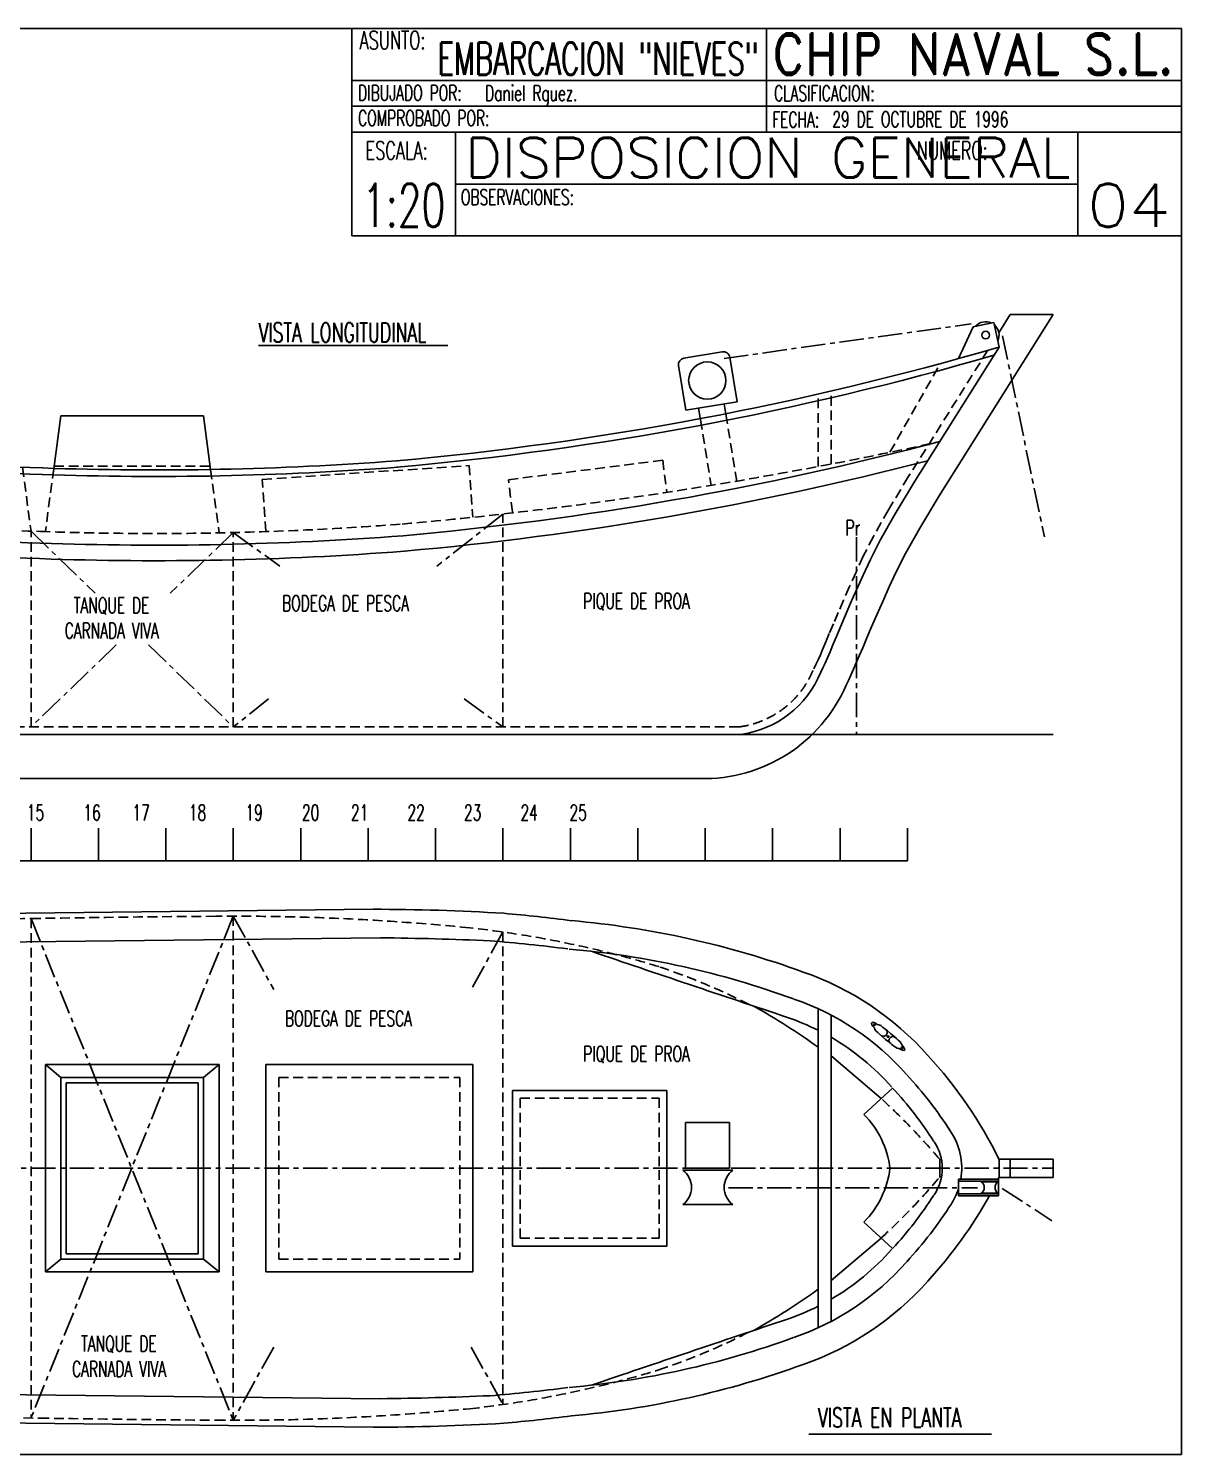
# Model space of a CAD drawing. Extents: x -7091 to 909, y 1340 to 6840.
# Drawn here: x -3538 to 909, y 1340 to 6840 of the extents above; entities that cross this region are included whole.
import ezdxf
from ezdxf.enums import TextEntityAlignment as Align

# ---------------------------------------------------------------- set-up
doc = ezdxf.new("R2010")
doc.units = 0
doc.header["$LTSCALE"] = 75
doc.header["$MEASUREMENT"] = 0
doc.linetypes.add('CENTRO', pattern=[2, 1.25, -0.25, 0.25, -0.25])
doc.linetypes.add('TRAZOS', pattern=[0.75, 0.5, -0.25])
doc.layers.get('0').update_dxf_attribs({"linetype": 'CONTINUOUS'})
for name, color, linetype in [('12', 4, 'CONTINUOUS'), ('15', 7, 'CONTINUOUS'), ('7', 7, 'CONTINUOUS')]:
    doc.layers.add(name, color=color, linetype=linetype)
doc.styles.add('ROMAND', font='romand', dxfattribs={"width": 0.65})
doc.styles.add('ROMANS', font='romans', dxfattribs={"width": 0.65})

# ---------------------------------------------------------------- blocks, each defined once
blk = doc.blocks.new('CHIPCAJE')
for p, q in [((-160, 0), (-160, 40)), ((-160, 40), (0, 40)), ((-80, 40), (-80, 20)), ((0, 40), (0, 0)), ((-160, 30), (0, 30)), ((-160, 25), (0, 25)), ((0, 20), (-160, 20)), ((-140, 0), (-140, 20)), ((-20, 20), (-20, 0)), ((-20, 10), (-140, 10)), ((0, 0), (-160, 0))]:
    blk.add_line(p, q)
at = {"style": 'ROMANS', "width": 0.65}
for s, height, p in [('ASUNTO:', 3.5, (-158.48, 36.01)), ('DIBUJADO POR:', 3, (-158.78, 26.09)), ('CLASIFICACION:', 3, (-78.55, 26.02)), ('COMPROBADO POR:', 3, (-158.78, 21.23)), ('FECHA:', 3, (-78.89, 20.94)), ('ESCALA:                                                       NUMERO:', 3.5, (-157.33, 14.73)), ('OBSERVACIONES:', 3, (-138.96, 5.98))]:
    blk.add_text(s, height=height, dxfattribs=at).set_placement(p)
at = {"style": 'ROMAND', "width": 0.762423}
blk.add_text('CHIP NAVAL S.L.', height=7.9612, dxfattribs=at).set_placement((-78.89, 31.1), (-1.43, 31.1), align=Align.FIT)
at = {"style": 'ROMANS'}
for tag, height, width, p, p2 in [('ASUNTO', 6.22, 1.787531, (-143.46, 31.07), (-81.54, 31.07)), ('TITULO', 7.7, 3.249444, (-138.12, 11.24), (-21.41, 11.24)), ('ESCALA', 8.29, 0.361851, (-157.97, 1.77), (-141.97, 1.77)), ('OBSERVACIONES1', 3.5, 2.089439, (-112.94, 5.62), (-21.7, 5.62)), ('NUMERO', 8.29, 0.319113, (-18.15, 1.77), (-2.15, 1.77)), ('OBSERVACIONES2', 3.5, 2.646174, (-139.01, 0.88), (-20.82, 0.88))]:
    blk.add_attdef(tag, text='', height=height, dxfattribs=dict(at, width=width)).set_placement(p, p2, align=Align.FIT)
at = {"style": 'ROMANS', "width": 0.65}
for tag, p in [('DIBUJADO', (-134.27, 26.04)), ('COMPROBADO', (-128.64, 21.3)), ('FECHA', (-67.32, 21.01))]:
    blk.add_attdef(tag, p, '', height=3, dxfattribs=at)
blk = doc.blocks.new('PASACB2')
for points in [[(-14.62, 0), (-14.42, 0.49), (-13.64, 0.99), (-12.45, 1.38), (-10.98, 1.58), (-9.99, 2.07), (-8.62, 2.42), (-7.04, 2.52), (-5.46, 2.62), (-2.81, 2.62), (0, 2.62)], [(-4.73, 2.62), (-4.2, 2.56), (-3.76, 2.5), (-3.41, 2.43), (-3.12, 2.34), (-2.89, 2.26), (-2.71, 2.17), (-2.57, 2.07), (-2.45, 1.97), (-2.34, 1.87), (-2.24, 1.77), (-2.16, 1.67), (-2.08, 1.56), (-2.02, 1.46), (-1.96, 1.34), (-1.91, 1.23), (-1.86, 1.11), (-1.82, 0.99), (-1.79, 0.87), (-1.75, 0.74), (-1.73, 0.6), (-1.7, 0.45), (-1.68, 0.29), (-1.66, 0.12), (-1.64, -0.06)], [(-4.73, -2.62), (-4.2, -2.56), (-3.76, -2.5), (-3.41, -2.43), (-3.12, -2.34), (-2.89, -2.26), (-2.71, -2.17), (-2.57, -2.07), (-2.45, -1.97), (-2.34, -1.87), (-2.24, -1.77), (-2.16, -1.67), (-2.08, -1.56), (-2.02, -1.46), (-1.96, -1.34), (-1.91, -1.23), (-1.86, -1.11), (-1.82, -0.99), (-1.79, -0.87), (-1.75, -0.74), (-1.73, -0.6), (-1.7, -0.45), (-1.68, -0.29), (-1.66, -0.12), (-1.64, 0.06)], [(14.62, 0), (14.42, 0.49), (13.64, 0.99), (12.45, 1.38), (10.98, 1.58), (9.99, 2.07), (8.62, 2.42), (7.04, 2.52), (5.46, 2.62), (2.81, 2.62), (0, 2.62)], [(14.62, 0), (14.42, -0.49), (13.64, -0.99), (12.45, -1.38), (10.98, -1.58), (9.99, -2.07), (8.62, -2.42), (7.04, -2.52), (5.46, -2.62), (2.81, -2.62), (0, -2.62)], [(4.73, 2.62), (4.2, 2.56), (3.76, 2.5), (3.41, 2.43), (3.12, 2.34), (2.89, 2.26), (2.71, 2.17), (2.57, 2.07), (2.45, 1.97), (2.34, 1.87), (2.24, 1.77), (2.16, 1.67), (2.08, 1.56), (2.02, 1.46), (1.96, 1.34), (1.91, 1.23), (1.86, 1.11), (1.82, 0.99), (1.79, 0.87), (1.75, 0.74), (1.73, 0.6), (1.7, 0.45), (1.68, 0.29), (1.66, 0.12), (1.64, -0.06)], [(4.73, -2.62), (4.2, -2.56), (3.76, -2.5), (3.41, -2.43), (3.12, -2.34), (2.89, -2.26), (2.71, -2.17), (2.57, -2.07), (2.45, -1.97), (2.34, -1.87), (2.24, -1.77), (2.16, -1.67), (2.08, -1.56), (2.02, -1.46), (1.96, -1.34), (1.91, -1.23), (1.86, -1.11), (1.82, -0.99), (1.79, -0.87), (1.75, -0.74), (1.73, -0.6), (1.7, -0.45), (1.68, -0.29), (1.66, -0.12), (1.64, 0.06)], [(-14.62, 0), (-14.42, -0.49), (-13.64, -0.99), (-12.45, -1.38), (-10.98, -1.58), (-9.99, -2.07), (-8.62, -2.42), (-7.04, -2.52), (-5.46, -2.62), (-2.81, -2.62), (0, -2.62)]]:
    blk.add_lwpolyline(points)
for centre, start, end in [((-12.36, 0), 0, 180), ((0, 0), 90, 180), ((0, 0), 0, 90), ((12.36, 0), 0, 180), ((12.36, 0), 180, 0), ((-12.36, 0), 180, 0), ((0, 0), 180, 270), ((0, 0), 270, 0)]:
    blk.add_arc(centre, 0.53, start, end)

msp = doc.modelspace()

# ---------------------------------------------------------------- linework, layer by layer
at = {"linetype": 'CENTRO'}
for p, q in [((-855.1, 5568), (98.4, 5700.6)), ((218.7, 5655), (380.3, 4880.1)), ((-1708, 4967.7, 0.2), (-1963.1, 4766.3, 0.2)), ((-3528, 4901.6, 0.2), (-3280.6, 4662.1, 0.2)), ((-2748, 4896.1, 0.2), (-2991.5, 4662.1, 0.2)), ((-2748, 4896.1, 0.2), (-2567.9, 4766.3, 0.2)), ((-343.9, 4877.8, 12.7), (-343.9, 4117, -35)), ((-3199.2, 4462.6, 0.2), (-3528, 4146.7, 0.2)), ((-3074.4, 4462.6, 0.2), (-2748, 4146.7, 0.2)), ((-2611.8, 4254.2, 0.2), (-2748, 4146.7, 0.2)), ((-1857.2, 4254.2, 0.2), (-1708, 4146.7, 0.2)), ((-2748, 3416.5, 0.2), (-3528, 1481.1, 0.2)), ((-2748, 3416.5, 0.2), (-2592, 3134, 0.2)), ((-3528, 3407.4, 0.2), (-2748, 1472, 0.2)), ((-1708, 3355.5, 0.2), (-1830.3, 3134, 0.2)), ((-838.5, 2368.7), (122.8, 2368.7)), ((216.9, 2366.5), (409.6, 2241.7)), ((-2592, 1754.5, 0.2), (-2748, 1472, 0.2)), ((-1830.3, 1754.5, 0.2), (-1708, 1533, 0.2))]:
    msp.add_line(p, q, dxfattribs=at)
for p, q in [((48.9, 5567.1, 0.2), (105.6, 5689.6)), ((105.6, 5689.6), (185.3, 5706.3)), ((205.2, 5611.6), (185.3, 5706.3)), ((-2650.7, 5617.2), (-1920.4, 5617.2)), ((-1010.1, 5569.1), (-862, 5593.2)), ((-805.1, 5399.8), (-833.3, 5572.6)), ((-1002.5, 5367.6), (-1030.7, 5540.4)), ((-1002.5, 5367.6), (-805.1, 5399.8)), ((-854.5, 5391.8), (-848, 5352.2, 0)), ((-3413, 5346.1, 0.2), (-3440.2, 5142.3, 0.1)), ((-3138, 5346.1, 0.2), (-3413, 5346.1, 0.2)), ((-3138, 5346.1, 0.2), (-2863, 5346.1, 0.2)), ((-2863, 5346.1, 0.2), (-2835.4, 5139.5, 0.1)), ((-953.2, 5375.7), (-945.9, 5330.9, 0)), ((414.1, 4117, -40.2), (-6677.5, 4117, 8.1)), ((-3528, 3630.4, 0.2), (-3528, 3755.4, 0.2)), ((-3268, 3630.4, 0.2), (-3268, 3755.4, 0.2)), ((-3008, 3630.4, 0.2), (-3008, 3755.4, 0.2)), ((-2748, 3630.4, 0.2), (-2748, 3755.4, 0.2)), ((-2488, 3630.4, 0.2), (-2488, 3755.4, 0.2)), ((-2228, 3630.4, 0.2), (-2228, 3755.4, 0.2)), ((-1968, 3630.4, 0.2), (-1968, 3755.4, 0.2)), ((-1708, 3630.4, 0.2), (-1708, 3755.4, 0.2)), ((-1448, 3630.4, 0.2), (-1448, 3755.4, 0.2)), ((-1188, 3630.4, 0.2), (-1188, 3755.4, 0.2)), ((-928, 3630.4, 0.2), (-928, 3755.4, 0.2)), ((-668, 3630.4, 0.2), (-668, 3755.4, 0.2)), ((-408, 3630.4, 0.2), (-408, 3755.4, 0.2)), ((-148, 3630.4, 0.2), (-148, 3755.4, 0.2)), ((-6388, 3630.4, 0.2), (-148, 3630.4, 0.2)), ((-492.3, 3059.5, 0.2), (-492.3, 1829, 0.2)), ((-442.3, 3034.9, 0.2), (-442.3, 1853.6, 0.2)), ((-249.1, 2713.2, 1095), (-442.3, 2877.7, 0.2)), ((-3472.6, 2844.2, -29.3), (-3472.6, 2444.2, -35)), ((-3472.6, 2844.2, -35), (-3413, 2794.2, -35)), ((-2863, 2794.2, -35), (-2802.6, 2844.2, -35)), ((-2802.6, 2844.2, -29.3), (-2802.6, 2444.2, -35)), ((-3413, 2794.2, -30.8), (-3413, 2444.2, -35)), ((-3393, 2774.2, -31), (-3393, 2444.2, -35)), ((-2883, 2774.2, -31), (-2883, 2444.2, -35)), ((-2863, 2794.2, -30.8), (-2863, 2444.2, -35)), ((-315.5, 2651.9), (-205.3, 2753.7)), ((-1671.2, 2744.2, -30.8), (-1671.2, 2444.2, -35)), ((-1076, 2744.2, -31), (-1076, 2444.2, -35)), ((-1003.4, 2620.9), (-1003.4, 2444)), ((-1003.4, 2620.9), (-834.2, 2620.9)), ((-834.2, 2620.9), (-834.2, 2444)), ((-23.5, 2479.2, 1095), (-23.5, 2409.2, 1095)), ((414.1, 2479.2), (205.2, 2479.2)), ((248.9, 2479.2), (248.9, 2444.2)), ((-3472.6, 2044.2, -29.3), (-3472.6, 2444.2, -35)), ((-3413, 2094.2, -30.8), (-3413, 2444.2, -35)), ((-3393, 2114.2, -31), (-3393, 2444.2, -35)), ((-2883, 2114.2, -31), (-2883, 2444.2, -35)), ((-2863, 2094.2, -30.8), (-2863, 2444.2, -35)), ((-2802.6, 2044.2, -29.3), (-2802.6, 2444.2, -35)), ((-1671.2, 2144.2, -30.8), (-1671.2, 2444.2, -35)), ((-1076, 2144.2, -31), (-1076, 2444.2, -35)), ((-821, 2436.7), (-1014.6, 2436.7)), ((-1003.4, 2444), (-834.2, 2444)), ((248.9, 2409.2), (248.9, 2444.2)), ((48.9, 2401.8, 0.2), (48.9, 2338.4, 0.2)), ((48.9, 2401.8), (203.9, 2401.8)), ((48.9, 2394.3), (203.9, 2394.3)), ((201.5, 2392.2), (137, 2392.2)), ((203.9, 2401.8), (203.9, 2338.4)), ((414.1, 2409.2), (205.2, 2409.2)), ((48.9, 2345.9), (203.9, 2345.9)), ((48.9, 2338.4), (203.9, 2338.4)), ((201.5, 2348), (137, 2348)), ((-821, 2304), (-1014.6, 2304)), ((-315.5, 2236.6), (-205.3, 2134.8)), ((-249.1, 2175.2, 1095), (-442.3, 2010.8, 0.2)), ((-3472.6, 2044.2, -35), (-3413, 2094.2, -35)), ((-2863, 2094.2, -35), (-2802.6, 2044.2, -35)), ((-528.2, 1418.7), (176.8, 1418.7))]:
    msp.add_line(p, q)
at = {"linetype": 'TRAZOS'}
for p, q in [((-215.5, 5205.9), (-21.6, 5547.8)), ((-492.3, 5150.9, 0.2), (-492.3, 5430.2, 0.2)), ((-442.3, 5160.5, 0.2), (-442.3, 5441.7, 0.2)), ((-848, 5352.2, 0), (-806, 5094.3, 0.2)), ((-945.9, 5330.9, 0), (-904.7, 5078.2, 0.2)), ((-3560.9, 5147.9, 0.2), (-3528, 4901.6, 0.2)), ((-3440.2, 5142.3, 0.1), (-3472.6, 4899.8, 0)), ((-3438.9, 5152.1, 0.1), (-2837, 5152.1, 0.1)), ((-2835.4, 5139.5, 0.1), (-2802.6, 4894.9, 0)), ((-1708, 4146.7, 0.2), (-1708, 4967.7, 0.2)), ((-3528, 4146.7, 0.2), (-3528, 4901.6, 0.2)), ((-2748, 4146.7, 0.2), (-2748, 4896.1, 0.2)), ((-797.4, 4146.7, -31.9), (-5373.5, 4146.7, -0.8)), ((-2748, 3416.5, 0.2), (-2748, 1472, 0.2)), ((-3528, 3407.4, 0.2), (-3528, 1481.1, 0.2)), ((-1708, 3355.5, 0.2), (-1708, 1533, 0.2)), ((-2572.8, 2794.2, 0.2), (-2572.8, 2094.2, 0.2)), ((-1874.6, 2794.2, 0.2), (-1874.6, 2094.2, 0.2)), ((-1641.2, 2714.2, -31.2), (-1641.2, 2444.2, -35)), ((-1106, 2714.2, -31.4), (-1106, 2444.2, -35)), ((-1641.2, 2174.2, -31.2), (-1641.2, 2444.2, -35)), ((-1106, 2174.2, -31.4), (-1106, 2444.2, -35))]:
    msp.add_line(p, q, dxfattribs=at)
at = {"color": 7}
msp.add_line((-5803.4, 3947, -35), (-920.1, 3947, -35), dxfattribs=at)
at = {"color": 7, "linetype": 'Continuous'}
for p, q in [((-3472.6, 2844.2, -35), (-2802.6, 2844.2, -35)), ((-3413, 2794.2, -35), (-2863, 2794.2, -35)), ((-3393, 2774.2, -35), (-2883, 2774.2, -35)), ((-1671.2, 2744.2, -35), (-1076, 2744.2, -35)), ((-3413, 2094.2, -35), (-2863, 2094.2, -35)), ((-3393, 2114.2, -35), (-2883, 2114.2, -35)), ((-1671.2, 2144.2, -35), (-1076, 2144.2, -35)), ((-3472.6, 2044.2, -35), (-2802.6, 2044.2, -35))]:
    msp.add_line(p, q, dxfattribs=at)
at = {"linetype": 'ByBlock'}
for p, q in [((-2622.8, 2844.2, 0.2), (-2622.8, 2044.2, 0.2)), ((-1824.6, 2844.2, 0.2), (-1824.6, 2044.2, 0.2))]:
    msp.add_line(p, q, dxfattribs=at)
at = {"color": 7, "linetype": 'ByBlock'}
for p, q in [((-2622.8, 2844.2, -35), (-1824.6, 2844.2, -35)), ((-2622.8, 2044.2, -35), (-1824.6, 2044.2, -35))]:
    msp.add_line(p, q, dxfattribs=at)
at = {"color": 7, "linetype": 'TRAZOS'}
for p, q in [((-2572.8, 2794.2, -35), (-1874.6, 2794.2, -35)), ((-1641.2, 2714.2, -35), (-1106, 2714.2, -35)), ((-1641.2, 2174.2, -35), (-1106, 2174.2, -35)), ((-2572.8, 2094.2, -35), (-1874.6, 2094.2, -35))]:
    msp.add_line(p, q, dxfattribs=at)
at = {"color": 7, "linetype": 'CENTRO'}
msp.add_line((-6678, 2444.2, -35), (414.1, 2444.2, -35), dxfattribs=at)
msp.add_line((-6678, 2444.2, -35), (414.1, 2444.2, -35), dxfattribs=at)
msp.add_lwpolyline([(-7091, 1340.2), (909, 1340.2), (909, 6840.2), (-7091, 6840.2)], close=True)
at = {"linetype": 'TRAZOS', "elevation": 0.2}
for points in [[(-1671.2, 4976), (-1686.9, 5100), (-1091.6, 5175.2), (-1076, 5051.2)], [(-2622.8, 4901.2), (-2636.3, 5100.8), (-1838.1, 5154.6), (-1824.6, 4955.1)]]:
    msp.add_lwpolyline(points, dxfattribs=at)
for centre, radius in [((153.9, 5657.7), 14.8), ((-919.9, 5482.4), 71.8)]:
    msp.add_circle(centre, radius)
for centre, radius, start, end in [((153.9, 5657.7), 51.5, 64.8008, 138.8554), ((153.9, 5657.7), 51.5, 334.1277, 49.5285), ((-1006, 5544.4), 25, 99.2613, 189.2613), ((-858, 5568.5), 25, 9.2613, 99.2613), ((-2211.9, -4908.4, -35), 8351.4, 86.518, 89.97365), ((-2353, -10491.6, -35), 13826, 87.53186, 89.28413), ((43810.8, 136131.1, -35), 140321.7, 251.218586, 251.544634), ((-569.1, 2401.9), 356.1, 6.8324, 44.5969), ((-195.6, 2444.3), 257, 350.4811, 34.1105), ((-195.6, 2444.3), 182, 359.9776, 34.1105), ((-1062.5, 2370.3), 81.9, 305.8409, 54.1591), ((-773, 2370.3), 81.9, 125.8409, 234.1591), ((-569.1, 2486.6), 356.1, 315.4031, 353.1676), ((-195.6, 2444.2), 182, 325.8895, 0.0224), ((-195.6, 2444.3), 257, 327.1229, 342.0294), ((121, 2370.1), 27.3, 305.8409, 54.1591), ((217.5, 2370.1), 27.3, 125.8409, 234.1591), ((43810.8, -131242.6, -35), 140321.7, 108.455366, 108.781414), ((-2353, 15380.1, -35), 13826, 270.71587, 272.46814), ((-2211.9, 9796.9, -35), 8351.4, 270.02635, 273.482)]:
    msp.add_arc(centre, radius, start, end)
at = {"linetype": 'TRAZOS'}
msp.add_arc((-3515.7, 21090.8, 0.2), 16224.1, 275.01809, 282.43002, dxfattribs=at)
at = {"color": 7, "linetype": 'TRAZOS'}
msp.add_arc((-843.7, 4503.2), 359.6, 277.4005, 338.0299, dxfattribs=at)
at = {"color": 7}
msp.add_arc((-843.7, 4503.2), 389.4, 277.4005, 338.0299, dxfattribs=at)
at = {"layer": '12', "color": 7}
for p, q in [((248.9, 5737.7, -35), (414.1, 5737.7, -35)), ((-2208, 3443, -35), (-5324.6, 3407.9, -35)), ((-2180.2, 3333.3, -35), (-5323.3, 3297.9, -35)), ((205.2, 2479.2), (205.2, 2444.2, -35)), ((414.1, 2479.2), (414.1, 2444.2)), ((205.2, 2409.2), (205.2, 2444.2, -35)), ((414.1, 2409.2), (414.1, 2444.2)), ((-2180.2, 1555.2, -35), (-5323.3, 1590.6, -35)), ((-2208, 1445.5, -35), (-5324.6, 1480.6, -35))]:
    msp.add_line(p, q, dxfattribs=at)
for centre, radius, start, end in [((-3196.6, 17257.1, 0.2), 12132.1, 275.09609, 286.28355), ((-3196.6, 17257.1, 0.2), 12157.1, 275.09609, 286.15108), ((-2814.5, 26514.6, 0.2), 21379.7, 264.14108, 268.20611), ((-3196.6, 17257.1, 0.2), 12422.1, 275.09609, 284.7993), ((-2814.5, 26514.6, 0.2), 21404.7, 264.14108, 268.20611), ((-3047.1, 17320.1, 0.2), 12182.6, 267.95221, 274.38664), ((-3196.6, 17257.1, 0.2), 12482.1, 275.09609, 284.50579), ((-3047.1, 17320.1, 0.2), 12207.6, 267.95221, 274.38664), ((-2814.5, 26514.6, 0.2), 21669.7, 264.14108, 268.20611), ((-2814.5, 26514.6, 0.2), 21729.7, 264.14108, 268.20611), ((-3047.1, 17320.1, 0.2), 12472.6, 267.95221, 274.38664), ((-3047.1, 17320.1, 0.2), 12532.6, 267.95221, 274.38664), ((-934, 4545.8), 598.9, 268.6682, 336.6045), ((-2204.9, -2392.8, -35), 5841.8, 82.51153, 85.08757), ((-1749, -89.9, -35), 3502.5, 69.9837, 84.9972), ((-2204.9, -2392.8, -35), 5731.8, 82.51153, 85.52387), ((-1749, -89.9, -35), 3392.5, 69.9837, 84.9972), ((-917.9, 2131.9, -35), 1130.6, 41.3737, 71.0178), ((-917.9, 2131.9, -35), 1020.6, 41.3737, 71.0178), ((-917.9, 2131.9, -35), 945.6, 63.2533, 71.0178), ((-917.9, 2131.9, -35), 945.6, 41.3737, 59.8065), ((-1310.6, 1732.7), 1689.6, 26.2197, 42.7282), ((-1310.6, 1732.7), 1504.6, 32.7994, 42.7282), ((-1310.6, 1732.7), 1579.6, 32.7994, 42.7282), ((-1310.6, 3155.7), 1689.6, 333.4993, 333.7803), ((-1310.6, 3155.7), 1504.6, 317.2718, 327.2006), ((-1310.6, 3155.7), 1689.6, 317.2718, 331.0677), ((-1310.6, 3155.7), 1579.6, 317.2718, 327.5154), ((-917.9, 2756.6, -35), 945.6, 300.1935, 318.6263), ((-917.9, 2756.6, -35), 1020.6, 288.9822, 318.6263), ((-917.9, 2756.6, -35), 1130.6, 288.9822, 318.6263), ((-917.9, 2756.6, -35), 945.6, 288.9822, 296.7467), ((-1749, 4978.4, -35), 3392.5, 275.0028, 290.0163), ((-1749, 4978.4, -35), 3502.5, 275.0028, 290.0163), ((-2204.9, 7281.2, -35), 5731.8, 274.47613, 277.48847), ((-2204.9, 7281.2, -35), 5841.8, 274.91243, 277.48847)]:
    msp.add_arc(centre, radius, start, end, dxfattribs=at)
at = {"layer": '12', "color": 7, "linetype": 'TRAZOS'}
for centre, radius, start, end in [((-2814.5, 26514.6, 0.2), 21624.7, 264.14108, 268.20611), ((-3047.1, 17320.1, 0.2), 12427.6, 267.95221, 274.38664), ((-2200.3, -75805, 696.7), 79223.6, 90.445164, 90.936795), ((-2737.2, -5634.5, 696.7), 9051, 84.28738, 90.49792), ((-979.3, -142730.3, 696.7), 146160, 90.986465, 91.385629), ((-2267.3, -578, 696.7), 3973.1, 73.0245, 83.7718), ((-1875.9, 898.2, 949.5), 2447.5, 62.8146, 71.6989), ((-2038.8, 762.5, 1095), 2647.3, 40.427, 47.4656), ((-2038.8, 4126, 1095), 2647.3, 312.5344, 319.573), ((-1875.9, 3990.3, 949.5), 2447.5, 288.3011, 297.1854), ((-2267.3, 5466.5, 696.7), 3973.1, 276.2282, 286.9755), ((-979.3, 147618.8, 696.7), 146160, 268.614371, 269.013535), ((-2737.2, 10523, 696.7), 9051, 269.50208, 275.71262), ((-2200.3, 80693.5, 696.7), 79223.6, 269.063205, 269.554836)]:
    msp.add_arc(centre, radius, start, end, dxfattribs=at)
at = {"layer": '12', "color": 7, "linetype": 'Continuous'}
for centre, start, end in [((-2038.8, 762.5, 1095), 54.2561, 60.63), ((-2038.8, 4126, 1095), 299.37, 305.7439)]:
    msp.add_arc(centre, 2647.3, start, end, dxfattribs=at)
at = {"layer": '15', "color": 15, "extrusion": (1, 0, 0), "elevation": 0}
msp.add_lwpolyline([(2397.5, -5400), (2397.5, 820)], dxfattribs=at)
at = {"layer": '7', "color": 7}
for points in [[(414.1, 5737.7), (-25.3, 5037.2), (-100.5, 4912.7), (-155.9, 4815.2), (-191.9, 4744.2), (-218.4, 4686.2), (-243.4, 4630.6), (-266.1, 4579.4), (-286.4, 4532.2), (-304.6, 4489.5), (-320.5, 4452.1), (-333.9, 4420.1), (-345.2, 4393.2), (-355.5, 4369.1), (-365.6, 4346.5), (-375.4, 4325.6), (-384.3, 4308)], [(248.9, 5737.7), (204.5, 5667.1)], [(205.2, 5611.6), (-119, 5094.8), (-195.4, 4968.3), (-252.8, 4867.3), (-291, 4792), (-318.6, 4731.6), (-343.9, 4675.4), (-366.9, 4623.4), (-387.5, 4575.5), (-405.9, 4532.5), (-421.8, 4494.9), (-435.4, 4462.7), (-446.5, 4436), (-456.3, 4413.1), (-465.5, 4392.4), (-474.3, 4373.9), (-482.5, 4357.5)]]:
    msp.add_lwpolyline(points, dxfattribs=at)
at = {"layer": '7', "color": 7, "linetype": 'TRAZOS'}
msp.add_lwpolyline([(161.9, 5599), (-144.6, 5110.6), (-221.3, 4983.4), (-279.2, 4881.5), (-318.1, 4805.1), (-346, 4744), (-371.3, 4687.6), (-394.4, 4635.4), (-415.1, 4587.3), (-433.5, 4544.2), (-449.4, 4506.6), (-463, 4474.4), (-474.2, 4447.7), (-483.8, 4425.1), (-492.8, 4404.9), (-501.2, 4387), (-509.3, 4371)], dxfattribs=at)
at = {"layer": '7', "color": 7, "extrusion": (0, -1, 0), "elevation": -4117}
msp.add_lwpolyline([(-793.5, 0), (-822.6, 0), (-909, 0), (-1050.8, 0), (-1244.3, 0), (-1484.8, 0), (-1766.4, 0), (-2082.1, 0), (-2424.3, 0), (-2784.4, 0), (-3153.5, 0), (-3522.7, 0), (-3882.8, 0), (-4225, 0), (-4540.7, 0), (-4822.3, 0), (-5062.8, 0), (-5256.3, 0), (-5398, 0), (-5484.5, 0), (-5513.5, 0)], dxfattribs=at)

# ---------------------------------------------------------------- block references
ref = msp.add_blockref('CHIPCAJE', (909, 6040.2), dxfattribs=dict(xscale=20, yscale=20, zscale=20))
ref.add_attrib('FECHA', '29 DE OCTUBRE DE 1996', (-437.5, 6460.4), dxfattribs={"height": 60, "style": 'ROMANS', "width": 0.65})
ref.add_attrib('TITULO', 'DISPOSICION GENERAL', dxfattribs={"height": 153.936, "style": 'ROMANS', "width": 0.909844}).set_placement((-1853.5, 6265), (480.8, 6265), align=Align.FIT)
ref.add_attrib('ESCALA', '1:20', dxfattribs={"height": 165.78, "style": 'ROMANS', "width": 0.604886}).set_placement((-2250.4, 6075.6), (-1930.5, 6075.6), align=Align.FIT)
ref.add_attrib('NUMERO', '04', dxfattribs={"height": 165.78, "style": 'ROMANS', "width": 1.066509}).set_placement((546, 6075.6), (865.9, 6075.6), align=Align.FIT)
ref.add_attrib('ASUNTO', 'EMBARCACION "NIEVES"', dxfattribs={"height": 124.333, "style": 'ROMANS', "width": 0.568318}).set_placement((-1960.1, 6661.7), (-721.9, 6661.7), align=Align.FIT)
ref.add_attrib('DIBUJADO', 'Daniel Rguez.', (-1776.5, 6561.1), dxfattribs={"height": 60, "style": 'ROMANS', "width": 0.65})
at = {"xscale": 5.625, "yscale": 5.625, "zscale": 5.625, "rotation": 320.026693408061}
msp.add_blockref('PASACB2', (-222.5, 2952.7), dxfattribs=at)

# ---------------------------------------------------------------- texts
at = {"style": 'ROMANS', "width": 0.65}
for s, height, p in [('VISTA LONGITUDINAL', 75, (-2650.8, 5630.7)), ('Pr', 60, (-386.6, 4884.3)), ('TANQUE DE ', 60, (-3363.8, 4585.2)), ('BODEGA DE PESCA', 60, (-2559.8, 4593.5)), ('PIQUE DE PROA', 60, (-1398.2, 4601.8)), ('CARNADA VIVA', 60, (-3397.9, 4488.1)), ('1      2      3     4      5      6     7      8      9     10     11     12     13    14     15     16    17     18     19     20    21     22     23     24    25', 60, (-6414.6, 3786.1)), ('BODEGA DE PESCA', 60, (-2548.5, 2992)), ('PIQUE DE PROA', 60, (-1398.2, 2855.6)), ('TANQUE DE ', 60, (-3335.6, 1737.4)), ('CARNADA VIVA', 60, (-3369.7, 1640.3)), ('VISTA EN PLANTA', 75, (-493, 1445.1))]:
    msp.add_text(s, height=height, dxfattribs=at).set_placement(p)

doc.saveas('drawing.dxf')
